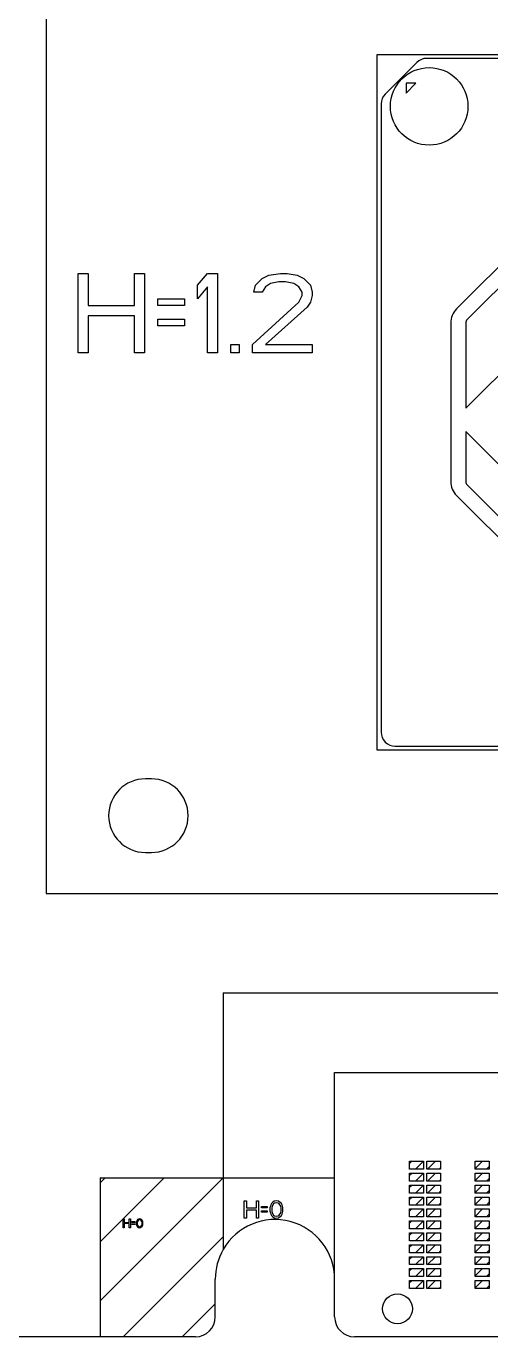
# Model space of a CAD drawing. Header units: millimetres. Extents: x 0 to 420, y 0 to 297.
# Drawn here: x 86.2 to 109.6, y 106.6 to 172.6 of the extents above; entities that cross this region are included whole.
import ezdxf

# ---------------------------------------------------------------- set-up
doc = ezdxf.new("R2010")
doc.units = ezdxf.units.MM
doc.header["$LTSCALE"] = 23.1
doc.layers.add('ASSEM_MEM', color=7, linetype='CONTINUOUS')

msp = doc.modelspace()

# ---------------------------------------------------------------- linework, layer by layer
at = {"layer": 'ASSEM_MEM', "color": 4, "linetype": 'CONTINUOUS'}
for p, q in [((87.245, 182.942), (87.245, 128.942)), ((87.245, 128.942), (157.245, 128.942)), ((96.145, 123.942), (142.345, 123.942)), ((96.145, 123.942), (96.145, 111.039)), ((101.745, 119.942), (136.745, 119.942)), ((101.745, 109.167), (101.745, 119.942)), ((105.515, 115.472), (106.215, 115.472)), ((105.515, 115.072), (105.515, 115.472)), ((106.215, 115.472), (106.215, 115.072)), ((106.375, 115.472), (107.075, 115.472)), ((106.375, 115.072), (106.375, 115.472)), ((107.075, 115.472), (107.075, 115.072)), ((108.815, 115.472), (109.515, 115.472)), ((108.815, 115.072), (108.815, 115.472)), ((109.515, 115.472), (109.515, 115.072)), ((106.215, 115.072), (105.515, 115.072)), ((105.515, 114.872), (106.215, 114.872)), ((105.515, 114.472), (105.515, 114.872)), ((106.215, 114.872), (106.215, 114.472)), ((107.075, 115.072), (106.375, 115.072)), ((106.375, 114.872), (107.075, 114.872)), ((106.375, 114.472), (106.375, 114.872)), ((107.075, 114.872), (107.075, 114.472)), ((109.515, 115.072), (108.815, 115.072)), ((108.815, 114.872), (109.515, 114.872)), ((108.815, 114.472), (108.815, 114.872)), ((109.515, 114.872), (109.515, 114.472)), ((89.956, 114.642), (101.745, 114.642)), ((89.956, 114.642), (89.956, 106.642)), ((106.215, 114.472), (105.515, 114.472)), ((105.515, 114.272), (106.215, 114.272)), ((105.515, 113.872), (105.515, 114.272)), ((106.215, 114.272), (106.215, 113.872)), ((107.075, 114.472), (106.375, 114.472)), ((106.375, 114.272), (107.075, 114.272)), ((106.375, 113.872), (106.375, 114.272)), ((107.075, 114.272), (107.075, 113.872)), ((109.515, 114.472), (108.815, 114.472)), ((108.815, 114.272), (109.515, 114.272)), ((108.815, 113.872), (108.815, 114.272)), ((109.515, 114.272), (109.515, 113.872)), ((97.207, 113.476), (97.315, 113.476)), ((97.207, 112.616), (97.207, 113.476)), ((97.315, 113.476), (97.315, 113.128)), ((97.816, 113.476), (97.924, 113.476)), ((97.816, 113.128), (97.816, 113.476)), ((97.924, 113.476), (97.924, 112.616)), ((98.712, 113.458), (98.622, 113.403)), ((98.82, 113.476), (98.712, 113.458)), ((98.927, 113.458), (98.82, 113.476)), ((99.017, 113.403), (98.927, 113.458)), ((106.215, 113.872), (105.515, 113.872)), ((105.515, 113.672), (106.215, 113.672)), ((105.515, 113.272), (105.515, 113.672)), ((106.215, 113.672), (106.215, 113.272)), ((107.075, 113.872), (106.375, 113.872)), ((106.375, 113.672), (107.075, 113.672)), ((106.375, 113.272), (106.375, 113.672)), ((107.075, 113.672), (107.075, 113.272)), ((109.515, 113.872), (108.815, 113.872)), ((108.815, 113.672), (109.515, 113.672)), ((108.815, 113.272), (108.815, 113.672)), ((109.515, 113.672), (109.515, 113.272)), ((97.315, 113.128), (97.816, 113.128)), ((97.816, 113.019), (97.315, 113.019)), ((97.315, 113.019), (97.315, 112.616)), ((97.816, 112.616), (97.816, 113.019)), ((98.067, 113.202), (98.354, 113.202)), ((98.067, 113.128), (98.067, 113.202)), ((98.354, 113.128), (98.067, 113.128)), ((98.067, 112.982), (98.354, 112.982)), ((98.067, 112.909), (98.067, 112.982)), ((98.354, 112.909), (98.067, 112.909)), ((98.354, 113.202), (98.354, 113.128)), ((98.354, 112.982), (98.354, 112.909)), ((98.515, 113.22), (98.497, 113.128)), ((98.497, 113.128), (98.497, 112.964)), ((98.497, 112.964), (98.515, 112.872)), ((98.533, 113.275), (98.515, 113.22)), ((98.515, 112.872), (98.533, 112.817)), ((98.569, 113.348), (98.533, 113.275)), ((98.533, 112.817), (98.569, 112.744)), ((98.622, 113.403), (98.569, 113.348)), ((98.605, 113.22), (98.587, 113.11)), ((98.587, 113.11), (98.587, 112.982)), ((98.587, 112.982), (98.605, 112.872)), ((98.676, 113.33), (98.605, 113.22)), ((98.605, 112.872), (98.676, 112.763)), ((98.73, 113.366), (98.676, 113.33)), ((98.676, 112.763), (98.73, 112.726)), ((98.82, 113.385), (98.73, 113.366)), ((98.909, 113.366), (98.82, 113.385)), ((98.963, 113.33), (98.909, 113.366)), ((98.909, 112.726), (98.963, 112.763)), ((99.035, 113.22), (98.963, 113.33)), ((98.963, 112.763), (99.035, 112.872)), ((99.07, 113.348), (99.017, 113.403)), ((99.052, 113.11), (99.035, 113.22)), ((99.035, 112.872), (99.052, 112.982)), ((99.052, 112.982), (99.052, 113.11)), ((99.106, 113.275), (99.07, 113.348)), ((99.07, 112.744), (99.106, 112.817)), ((99.124, 113.22), (99.106, 113.275)), ((99.106, 112.817), (99.124, 112.872)), ((99.142, 113.128), (99.124, 113.22)), ((99.124, 112.872), (99.142, 112.964)), ((99.142, 112.964), (99.142, 113.128)), ((106.215, 113.272), (105.515, 113.272)), ((105.515, 113.072), (106.215, 113.072)), ((105.515, 112.672), (105.515, 113.072)), ((106.215, 113.072), (106.215, 112.672)), ((107.075, 113.272), (106.375, 113.272)), ((106.375, 113.072), (107.075, 113.072)), ((106.375, 112.672), (106.375, 113.072)), ((107.075, 113.072), (107.075, 112.672)), ((109.515, 113.272), (108.815, 113.272)), ((108.815, 113.072), (109.515, 113.072)), ((108.815, 112.672), (108.815, 113.072)), ((109.515, 113.072), (109.515, 112.672)), ((97.315, 112.616), (97.207, 112.616)), ((97.924, 112.616), (97.816, 112.616)), ((98.569, 112.744), (98.622, 112.689)), ((98.622, 112.689), (98.712, 112.634)), ((98.712, 112.634), (98.82, 112.616)), ((98.73, 112.726), (98.82, 112.708)), ((98.82, 112.708), (98.909, 112.726)), ((98.82, 112.616), (98.927, 112.634)), ((98.927, 112.634), (99.017, 112.689)), ((99.017, 112.689), (99.07, 112.744)), ((106.215, 112.672), (105.515, 112.672)), ((105.515, 112.472), (106.215, 112.472)), ((105.515, 112.072), (105.515, 112.472)), ((106.215, 112.472), (106.215, 112.072)), ((107.075, 112.672), (106.375, 112.672)), ((106.375, 112.472), (107.075, 112.472)), ((106.375, 112.072), (106.375, 112.472)), ((107.075, 112.472), (107.075, 112.072)), ((109.515, 112.672), (108.815, 112.672)), ((108.815, 112.472), (109.515, 112.472)), ((108.815, 112.072), (108.815, 112.472)), ((109.515, 112.472), (109.515, 112.072)), ((106.215, 112.072), (105.515, 112.072)), ((105.515, 111.872), (106.215, 111.872)), ((105.515, 111.472), (105.515, 111.872)), ((106.215, 111.472), (105.515, 111.472)), ((106.215, 111.872), (106.215, 111.472)), ((107.075, 112.072), (106.375, 112.072)), ((106.375, 111.872), (107.075, 111.872)), ((106.375, 111.472), (106.375, 111.872)), ((107.075, 111.472), (106.375, 111.472)), ((107.075, 111.872), (107.075, 111.472)), ((109.515, 112.072), (108.815, 112.072)), ((108.815, 111.872), (109.515, 111.872)), ((108.815, 111.472), (108.815, 111.872)), ((109.515, 111.472), (108.815, 111.472)), ((109.515, 111.872), (109.515, 111.472)), ((105.515, 111.272), (106.215, 111.272)), ((105.515, 110.872), (105.515, 111.272)), ((106.215, 110.872), (105.515, 110.872)), ((106.215, 111.272), (106.215, 110.872)), ((106.375, 111.272), (107.075, 111.272)), ((106.375, 110.872), (106.375, 111.272)), ((107.075, 110.872), (106.375, 110.872)), ((107.075, 111.272), (107.075, 110.872)), ((108.815, 111.272), (109.515, 111.272)), ((108.815, 110.872), (108.815, 111.272)), ((109.515, 110.872), (108.815, 110.872)), ((109.515, 111.272), (109.515, 110.872)), ((105.515, 110.672), (106.215, 110.672)), ((105.515, 110.272), (105.515, 110.672)), ((106.215, 110.272), (105.515, 110.272)), ((106.215, 110.672), (106.215, 110.272)), ((106.375, 110.672), (107.075, 110.672)), ((106.375, 110.272), (106.375, 110.672)), ((107.075, 110.272), (106.375, 110.272)), ((107.075, 110.672), (107.075, 110.272)), ((108.815, 110.672), (109.515, 110.672)), ((108.815, 110.272), (108.815, 110.672)), ((109.515, 110.272), (108.815, 110.272)), ((109.515, 110.672), (109.515, 110.272)), ((95.745, 107.642), (95.745, 109.542)), ((105.515, 110.072), (106.215, 110.072)), ((105.515, 109.672), (105.515, 110.072)), ((106.215, 109.672), (105.515, 109.672)), ((105.515, 109.472), (106.215, 109.472)), ((105.515, 109.072), (105.515, 109.472)), ((106.215, 110.072), (106.215, 109.672)), ((106.215, 109.472), (106.215, 109.072)), ((106.375, 110.072), (107.075, 110.072)), ((106.375, 109.672), (106.375, 110.072)), ((107.075, 109.672), (106.375, 109.672)), ((106.375, 109.472), (107.075, 109.472)), ((106.375, 109.072), (106.375, 109.472)), ((107.075, 110.072), (107.075, 109.672)), ((107.075, 109.472), (107.075, 109.072)), ((108.815, 110.072), (109.515, 110.072)), ((108.815, 109.672), (108.815, 110.072)), ((109.515, 109.672), (108.815, 109.672)), ((108.815, 109.472), (109.515, 109.472)), ((108.815, 109.072), (108.815, 109.472)), ((109.515, 110.072), (109.515, 109.672)), ((109.515, 109.472), (109.515, 109.072)), ((106.215, 109.072), (105.515, 109.072)), ((107.075, 109.072), (106.375, 109.072)), ((109.515, 109.072), (108.815, 109.072)), ((94.745, 106.642), (89.956, 106.642))]:
    msp.add_line(p, q, dxfattribs=at)
at = {"layer": 'ASSEM_MEM', "color": 7, "linetype": 'CONTINUOUS'}
for p, q in [((103.885, 136.162), (103.885, 171.162)), ((103.885, 171.162), (138.885, 171.162)), ((137.985, 170.962), (106.375, 170.962)), ((104.29, 169.167), (105.88, 170.757)), ((105.335, 169.212), (105.835, 169.712)), ((105.335, 169.712), (105.335, 169.212)), ((105.835, 169.712), (105.335, 169.712)), ((104.085, 168.672), (104.085, 137.062)), ((116.691, 167.169), (107.878, 158.356)), ((121.654, 166.675), (108.335, 153.356)), ((108.408, 157.825), (117.222, 166.64)), ((107.585, 157.649), (107.585, 149.675)), ((108.335, 157.649), (108.335, 153.356)), ((108.335, 152.19), (108.335, 149.675)), ((108.335, 152.19), (119.913, 140.612)), ((117.222, 140.684), (108.408, 149.498)), ((107.878, 148.968), (116.691, 140.155)), ((138.885, 136.162), (103.885, 136.162)), ((104.785, 136.362), (137.985, 136.362)), ((92.535, 134.712), (92.235, 134.712)), ((92.235, 131.012), (92.535, 131.012)), ((101.745, 107.642), (101.745, 109.167)), ((89.956, 106.642), (82.045, 106.642)), ((135.745, 106.642), (102.745, 106.642))]:
    msp.add_line(p, q, dxfattribs=at)
at = {"layer": 'ASSEM_MEM', "color": 40, "linetype": 'CONTINUOUS'}
for p, q in [((88.86, 156.142), (88.86, 160.142)), ((88.86, 160.142), (89.36, 160.142)), ((89.36, 160.142), (89.36, 158.525)), ((91.693, 158.525), (91.693, 160.142)), ((91.693, 160.142), (92.193, 160.142)), ((92.193, 160.142), (92.193, 156.142)), ((94.86, 159.546), (95.36, 160.142)), ((95.36, 160.142), (95.86, 160.142)), ((95.86, 160.142), (95.86, 156.142)), ((97.776, 159.546), (98.11, 159.886)), ((98.11, 159.886), (98.443, 160.056)), ((98.526, 159.631), (98.276, 159.461)), ((98.443, 160.056), (99.026, 160.142)), ((98.943, 159.716), (98.526, 159.631)), ((99.276, 159.716), (98.943, 159.716)), ((99.026, 160.142), (99.36, 160.142)), ((99.693, 159.631), (99.276, 159.716)), ((99.36, 160.142), (99.86, 160.056)), ((99.943, 159.461), (99.693, 159.631)), ((99.86, 160.056), (100.193, 159.886)), ((100.193, 159.886), (100.526, 159.546)), ((94.86, 158.865), (94.86, 159.546)), ((95.36, 159.461), (94.86, 158.865)), ((95.36, 156.142), (95.36, 159.461)), ((97.693, 159.205), (97.776, 159.546)), ((98.11, 159.205), (97.693, 159.205)), ((98.276, 159.461), (98.11, 159.205)), ((100.11, 159.205), (99.943, 159.461)), ((99.943, 158.695), (100.11, 159.035)), ((100.11, 159.035), (100.11, 159.205)), ((100.526, 159.546), (100.61, 159.205)), ((100.61, 159.035), (100.526, 158.695)), ((100.61, 159.205), (100.61, 159.035)), ((89.36, 158.525), (91.693, 158.525)), ((92.86, 158.525), (92.86, 158.865)), ((92.86, 158.865), (94.193, 158.865)), ((94.193, 158.525), (92.86, 158.525)), ((94.193, 158.865), (94.193, 158.525)), ((97.61, 156.567), (99.943, 158.695)), ((100.36, 158.439), (98.276, 156.567)), ((100.526, 158.695), (100.36, 158.439)), ((89.36, 158.014), (89.36, 156.142)), ((91.693, 158.014), (89.36, 158.014)), ((91.693, 156.142), (91.693, 158.014)), ((92.86, 157.503), (92.86, 157.844)), ((92.86, 157.844), (94.193, 157.844)), ((94.193, 157.844), (94.193, 157.503)), ((94.193, 157.503), (92.86, 157.503)), ((96.526, 156.142), (96.526, 156.567)), ((96.526, 156.567), (96.943, 156.567)), ((96.943, 156.567), (96.943, 156.142)), ((97.61, 156.142), (97.61, 156.567)), ((98.276, 156.567), (100.61, 156.567)), ((100.61, 156.567), (100.61, 156.142)), ((89.36, 156.142), (88.86, 156.142)), ((92.193, 156.142), (91.693, 156.142)), ((95.86, 156.142), (95.36, 156.142)), ((96.943, 156.142), (96.526, 156.142)), ((100.61, 156.142), (97.61, 156.142)), ((91.11, 112.577), (91.166, 112.577)), ((91.11, 112.132), (91.11, 112.577)), ((91.166, 112.132), (91.11, 112.132)), ((91.166, 112.577), (91.166, 112.397)), ((91.166, 112.397), (91.425, 112.397)), ((91.425, 112.34), (91.166, 112.34)), ((91.166, 112.34), (91.166, 112.132)), ((91.425, 112.577), (91.481, 112.577)), ((91.425, 112.397), (91.425, 112.577)), ((91.425, 112.132), (91.425, 112.34)), ((91.481, 112.132), (91.425, 112.132)), ((91.481, 112.577), (91.481, 112.132)), ((91.555, 112.435), (91.703, 112.435)), ((91.555, 112.397), (91.555, 112.435)), ((91.703, 112.397), (91.555, 112.397)), ((91.555, 112.322), (91.703, 112.322)), ((91.555, 112.284), (91.555, 112.322)), ((91.703, 112.284), (91.555, 112.284)), ((91.703, 112.435), (91.703, 112.397)), ((91.703, 112.322), (91.703, 112.284)), ((91.787, 112.445), (91.777, 112.397)), ((91.777, 112.397), (91.777, 112.312)), ((91.777, 112.312), (91.787, 112.265)), ((91.796, 112.473), (91.787, 112.445)), ((91.787, 112.265), (91.796, 112.236)), ((91.815, 112.511), (91.796, 112.473)), ((91.796, 112.236), (91.815, 112.198)), ((91.842, 112.539), (91.815, 112.511)), ((91.815, 112.198), (91.842, 112.17)), ((91.833, 112.445), (91.824, 112.388)), ((91.824, 112.388), (91.824, 112.322)), ((91.824, 112.322), (91.833, 112.265)), ((91.87, 112.501), (91.833, 112.445)), ((91.833, 112.265), (91.87, 112.208)), ((91.889, 112.568), (91.842, 112.539)), ((91.842, 112.17), (91.889, 112.142)), ((91.898, 112.52), (91.87, 112.501)), ((91.87, 112.208), (91.898, 112.189)), ((91.944, 112.577), (91.889, 112.568)), ((91.889, 112.142), (91.944, 112.132)), ((91.944, 112.53), (91.898, 112.52)), ((91.898, 112.189), (91.944, 112.18)), ((92, 112.568), (91.944, 112.577)), ((91.991, 112.52), (91.944, 112.53)), ((91.944, 112.18), (91.991, 112.189)), ((91.944, 112.132), (92, 112.142)), ((92.019, 112.501), (91.991, 112.52)), ((91.991, 112.189), (92.019, 112.208)), ((92.046, 112.539), (92, 112.568)), ((92, 112.142), (92.046, 112.17)), ((92.056, 112.445), (92.019, 112.501)), ((92.019, 112.208), (92.056, 112.265)), ((92.074, 112.511), (92.046, 112.539)), ((92.046, 112.17), (92.074, 112.198)), ((92.065, 112.388), (92.056, 112.445)), ((92.056, 112.265), (92.065, 112.322)), ((92.065, 112.322), (92.065, 112.388)), ((92.093, 112.473), (92.074, 112.511)), ((92.074, 112.198), (92.093, 112.236)), ((92.102, 112.445), (92.093, 112.473)), ((92.093, 112.236), (92.102, 112.265)), ((92.111, 112.397), (92.102, 112.445)), ((92.102, 112.265), (92.111, 112.312)), ((92.111, 112.312), (92.111, 112.397))]:
    msp.add_line(p, q, dxfattribs=at)
at = {"layer": 'ASSEM_MEM', "color": 2, "linetype": 'CONTINUOUS'}
for p, q in [((105.515, 115.366), (105.621, 115.472)), ((105.815, 115.072), (106.215, 115.472)), ((106.409, 115.072), (106.809, 115.472)), ((108.815, 115.102), (109.185, 115.472)), ((105.515, 114.766), (105.621, 114.872)), ((105.815, 114.472), (106.215, 114.872)), ((106.409, 114.472), (106.809, 114.872)), ((107.003, 115.072), (107.075, 115.144)), ((108.815, 114.502), (109.185, 114.872)), ((109.379, 115.072), (109.515, 115.208)), ((89.956, 114.393), (90.205, 114.642)), ((89.956, 111.423), (93.175, 114.642)), ((89.956, 108.453), (96.145, 114.642)), ((105.515, 114.166), (105.621, 114.272)), ((105.815, 113.872), (106.215, 114.272)), ((106.409, 113.872), (106.809, 114.272)), ((107.003, 114.472), (107.075, 114.544)), ((108.815, 113.902), (109.185, 114.272)), ((109.379, 114.472), (109.515, 114.608)), ((105.515, 113.566), (105.621, 113.672)), ((105.815, 113.272), (106.215, 113.672)), ((106.409, 113.272), (106.809, 113.672)), ((107.003, 113.872), (107.075, 113.944)), ((108.815, 113.302), (109.185, 113.672)), ((109.379, 113.872), (109.515, 114.008)), ((105.515, 112.966), (105.621, 113.072)), ((105.815, 112.672), (106.215, 113.072)), ((106.409, 112.672), (106.809, 113.072)), ((107.003, 113.272), (107.075, 113.344)), ((108.815, 112.702), (109.185, 113.072)), ((109.379, 113.272), (109.515, 113.408)), ((109.379, 112.672), (109.515, 112.808)), ((105.515, 112.366), (105.621, 112.472)), ((105.815, 112.072), (106.215, 112.472)), ((106.409, 112.072), (106.809, 112.472)), ((107.003, 112.672), (107.075, 112.744)), ((107.003, 112.072), (107.075, 112.144)), ((108.815, 112.102), (109.185, 112.472)), ((109.379, 112.072), (109.515, 112.208)), ((91.115, 106.642), (96.145, 111.672)), ((105.515, 111.766), (105.621, 111.872)), ((105.815, 111.472), (106.215, 111.872)), ((106.409, 111.472), (106.809, 111.872)), ((107.003, 111.472), (107.075, 111.544)), ((108.815, 111.502), (109.185, 111.872)), ((109.379, 111.472), (109.515, 111.608)), ((105.515, 111.166), (105.621, 111.272)), ((105.815, 110.872), (106.215, 111.272)), ((106.409, 110.872), (106.809, 111.272)), ((107.003, 110.872), (107.075, 110.944)), ((108.815, 110.902), (109.185, 111.272)), ((109.379, 110.872), (109.515, 111.008)), ((105.515, 110.566), (105.621, 110.672)), ((105.815, 110.272), (106.215, 110.672)), ((106.409, 110.272), (106.809, 110.672)), ((107.003, 110.272), (107.075, 110.344)), ((108.815, 110.302), (109.185, 110.672)), ((109.379, 110.272), (109.515, 110.408)), ((105.515, 109.966), (105.621, 110.072)), ((105.515, 109.366), (105.621, 109.472)), ((105.815, 109.672), (106.215, 110.072)), ((105.815, 109.072), (106.215, 109.472)), ((106.409, 109.672), (106.809, 110.072)), ((106.409, 109.072), (106.809, 109.472)), ((107.003, 109.672), (107.075, 109.744)), ((108.815, 109.702), (109.185, 110.072)), ((108.815, 109.102), (109.185, 109.472)), ((109.379, 109.672), (109.515, 109.808)), ((107.003, 109.072), (107.075, 109.144)), ((109.379, 109.072), (109.515, 109.208)), ((94.084, 106.642), (95.745, 108.302))]:
    msp.add_line(p, q, dxfattribs=at)
at = {"layer": 'ASSEM_MEM', "color": 7, "linetype": 'CONTINUOUS'}
for centre, radius in [((106.499, 168.548), 1.95), ((104.905, 108.052), 0.75)]:
    msp.add_circle(centre, radius, dxfattribs=at)
for centre, radius, start, end in [((106.375, 170.262), 0.7, 90.00005, 134.99997), ((104.785, 168.672), 0.7, 135.00003, 179.99995), ((108.585, 157.649), 1, 135.00001, 179.99999), ((108.585, 157.649), 0.25, 135, 180), ((108.585, 149.675), 1, 180.00002, 224.99994), ((108.585, 149.675), 0.25, 180, 225), ((104.785, 137.062), 0.7, 179.99996, 270), ((92.235, 132.862), 1.85, 90, 270), ((92.535, 132.862), 1.85, 270, 90), ((98.745, 109.542), 3, 0, 150.07357), ((102.745, 107.642), 1, 180, 270)]:
    msp.add_arc(centre, radius, start, end, dxfattribs=at)
at = {"layer": 'ASSEM_MEM', "color": 4, "linetype": 'CONTINUOUS'}
for centre, radius, start, end in [((98.745, 109.542), 3, 150.07357, 180), ((94.745, 107.642), 1, 270, 360)]:
    msp.add_arc(centre, radius, start, end, dxfattribs=at)

doc.saveas('drawing.dxf')
